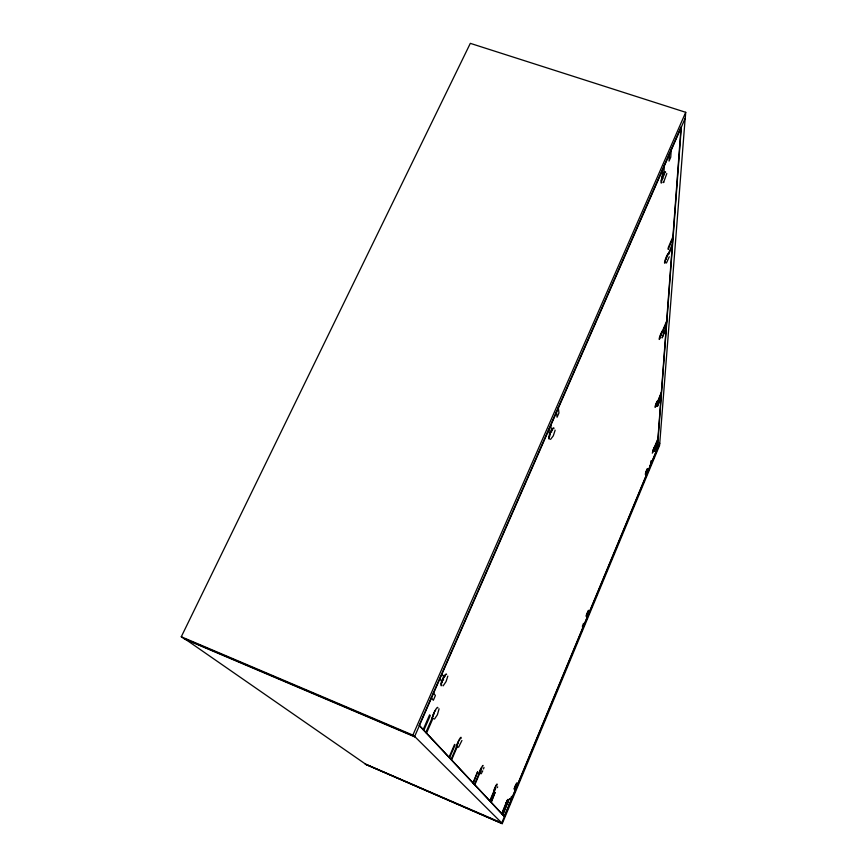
<?xml version="1.0" encoding="UTF-8"?>
<svg xmlns="http://www.w3.org/2000/svg" width="867" height="867" viewBox="0 0 867 867"><rect width="100%" height="100%" fill="white"/><g stroke="black" fill="none" stroke-linecap="round" stroke-linejoin="round"><path stroke-width="1.3" d="M666.81 173.552L663.613 182.363M645.958 475.95L647.226 469.6M662.626 169.141L662.074 179.404L663.775 175.502M663.851 174.213L664.36 165.196M650.142 465.882L651.377 460.507L651.193 463.379M669.519 153.394L669.042 161.099L670.744 157.209L671.242 149.471M656.395 404.976L661.402 392.101M657.349 449.041L681.332 127.124M685.158 118.4L659.581 445.4L502.242 823.65L365.365 764.217L502.242 823.65M685.721 112.309L685.255 118.161L414.524 736.755L184.649 639.098L181.279 636.768L470.315 43.35L685.721 112.309L412.876 735.118L414.524 736.755M447.827 676.097L446.072 681.56L443.135 685.873M481.987 767.891C481.597 765.81 477.858 775.271 479.852 773.169M660.231 336.559L660.188 337.263M657.89 401.183C657.457 398.603 653.144 410.991 655.929 406.374M555.151 430.195L553.276 435.863L550.567 439.374M516.548 784.017L514.38 788.84L515.399 787.149M508.051 802.701L508.452 801.487M662.822 178.028L662.854 178.732M665.303 260.772L665.39 262.333M662.41 332.31L662.496 330.934L660.372 335.941M655.82 405.42L655.907 406.298M660.481 336.06L661.131 334.38M647.519 469.459C647.898 466.37 644.387 476.2 646.381 472.526M654.498 447.762L654.639 446.841L652.298 453.17M647.768 469.275C648.061 465.211 643.108 479.429 646.511 472.548M654.542 447.968C655.268 443.796 651.258 454.525 653.35 450.873M484.003 767.425L483.526 768.942M497.073 785.101C497.983 780.267 491.903 793.457 494.58 790.639M657.446 402.635L657.63 402.006M669.248 256.773L666.441 263.015M509.753 799.537C510.555 794.952 504.681 808.987 507.867 803.904M588.585 611.625C589.918 606.25 584.13 619.352 586.807 615.733M656.742 403.556L656.395 404.466M657.446 402.711L657.706 401.865M665.553 259.905L666.192 258.019M461.938 740.472L458.556 747.267M656.005 404.791L657.544 401.118M480.762 770.254L480.73 770.839M481.456 769.397L481.608 768.736L481.131 769.408M666.289 258.431L666.344 259.233M516.613 784.592C518.531 777.558 511.302 794.671 515.453 787.279M654 449.55L654.303 448.716M646.739 471.269L646.923 470.586L646.598 471.139M515.973 785.773L516.223 785.101M587.718 613.435L588.379 610.921L586.515 615.971M653.859 449.637L654.108 448.965M646.89 471.301L647.14 470.64M443.243 680.346L443.557 679.576M661.087 335.171L660.752 335.941M497.365 787.615L497.669 786.824M515.432 786.131L515.464 786.521M515.767 785.87L515.984 785.123L515.529 785.903M587.468 613.305L587.826 612.536L587.403 613.793M587.945 613.316L588.292 612.438M653.284 450.016L653.252 450.591M502.643 814.72L506.393 805.714L502.893 814.98M657.652 442.582L654.292 451.436L657.587 443.546M514.846 787.518L516.028 784.678M515.702 788.948L504.269 816.454L419.14 725.397L681.061 127.037L657.175 448.987L648.863 468.982M517.783 783.952L588.52 613.966M589.56 611.473L646.663 474.271M501.7 823.108L659.744 443.275M501.668 813.669L506.805 801.336C508.43 798.594 505.808 803.297 507.043 801.628L501.917 813.929M653.425 449.55L657.945 438.713M653.859 449.301L657.869 439.688M489.779 800.956L495.458 787.42M490.072 801.271L495.74 787.767M657.869 401.464L661.315 393.26M490.96 802.224L495.1 792.351L491.253 802.539M661.055 396.718L657.392 406.406L660.968 397.855M661.619 332.971L666.669 321.083M662.529 332.061L666.56 322.567M472.905 782.901L477.652 771.706L473.284 783.313M666.224 326.967L662.085 337.935L666.127 328.42M474.412 784.516L480.795 769.452M474.791 784.917L480.665 771.034M449.008 757.346L454.579 744.395L455.077 744.981L449.529 757.899M672.922 236.713L668.305 247.463L668.175 249.349L672.781 238.62M451.046 759.525L457.982 743.366M666.658 257.586L672.358 244.299M451.544 760.056L457.397 746.422M668.598 254.605L672.218 246.163M495.48 787.453L495.133 788.547L495.545 787.919M515.865 786.391L516.255 785.469M587.458 614.096L586.926 615.267M425.816 732.539L433.977 713.823M426.477 733.244L432.958 718.385A4.779 0.824 -67.4 0 1 432.828 715.763A4.779 0.824 -67.4 0 1 435.646 710.062M423.139 729.667L429.609 714.841L430.26 715.611L423.811 730.393M495.328 787.301L494.017 791.365L494.569 790.726M495.198 789.469L495.534 788.71M480.567 771.793L480.936 770.958M656.579 403.773L656.265 404.455L656.763 403.198M666.56 257.131L667.232 255.754M660.719 335.637L661.066 334.879M587.176 615.017L587.566 614.194M652.916 452.065L653.284 451.284M482.29 771.803L482.735 770.861M495.664 786.618L496.401 785.426M481.846 772.649L481.087 773.841M663.407 182.612L663.786 182.168M434.486 719.09L437.412 714.733L439.081 708.805M181.279 636.768L412.876 735.118M419.444 725.516L504.442 816.53M431.289 697.642L433.337 700.276L435.407 695.529L433.392 692.852M511.053 800.133L510.36 799.233L511.541 796.394L512.234 797.304M439.667 678.503L442.311 682.34M441.747 673.735L444.359 677.636M548.8 429.176L549.808 436.318M550.708 424.819L551.683 432.015M556.408 411.792L557.069 417.233L558.944 412.952L558.305 407.468M582.678 628.022L582.44 626.093L583.556 623.416L583.784 625.367M587.1 617.391L586.818 614.67L587.934 611.994L588.108 613.825M457.473 746.52A4.172 0.629 -67.4 0 1 456.844 745.75A4.172 0.629 -67.4 0 1 459.163 740.342M459.521 739.844A4.172 0.629 -67.4 0 1 459.954 739.616M662.052 180.618A4.53 0.694 -71.1 0 1 661.629 178.905A4.53 0.694 -71.1 0 1 663.862 173.075A4.53 0.694 -71.1 0 1 664.274 174.809M549.277 438.019A4.606 0.791 -69.5 0 1 550.242 432.731A4.606 0.791 -69.5 0 1 552.452 430.27M441.802 683.998A4.844 0.856 -67.6 0 1 441.498 681.95A4.844 0.856 -67.6 0 1 443.98 676.282A4.844 0.856 -67.6 0 1 445.139 676.368M433.164 718.635A6.372 1.116 -65.9 0 1 433.955 712.977A6.372 1.116 -65.9 0 1 437.878 707.873M457.527 746.476A5.56 0.845 -66 0 1 456.584 745.793A5.56 0.845 -66 0 1 459.586 738.912A5.56 0.845 -66 0 1 461.049 738.413M480.025 773.288A4.801 0.629 -66.1 0 1 479.223 773.093A4.801 0.629 -66.1 0 1 481.543 767.49A4.801 0.629 -66.1 0 1 483.136 765.756M665.401 262.495A5.148 0.748 -69.1 0 1 664.718 261.585A5.148 0.748 -69.1 0 1 666.994 255.386A5.148 0.748 -69.1 0 1 668.457 254.183M549.385 439.07A6.145 1.095 -68 0 1 550.794 432.059A6.145 1.095 -68 0 1 553.883 428.851M659.321 339.463A4.53 0.596 -68.5 0 1 659.863 336.32A4.53 0.596 -68.5 0 1 662.106 331.411A4.53 0.596 -68.5 0 1 662.345 332.863M660.329 337.989A4.53 0.596 -68.5 0 1 659.917 338.726M441.769 685.439A6.448 1.16 -66.1 0 1 442.625 679.511A6.448 1.16 -66.1 0 1 446.559 674.548M662.009 182.341A6.036 0.986 -69.8 0 1 661.207 180.867A6.036 0.986 -69.8 0 1 663.851 173.563A6.036 0.986 -69.8 0 1 665.563 172.533M505.537 804.424L507.748 799.493L505.537 804.424M414.654 736.451L184.79 638.806L365.451 764.044L501.776 822.935L414.654 736.451"/></g></svg>
